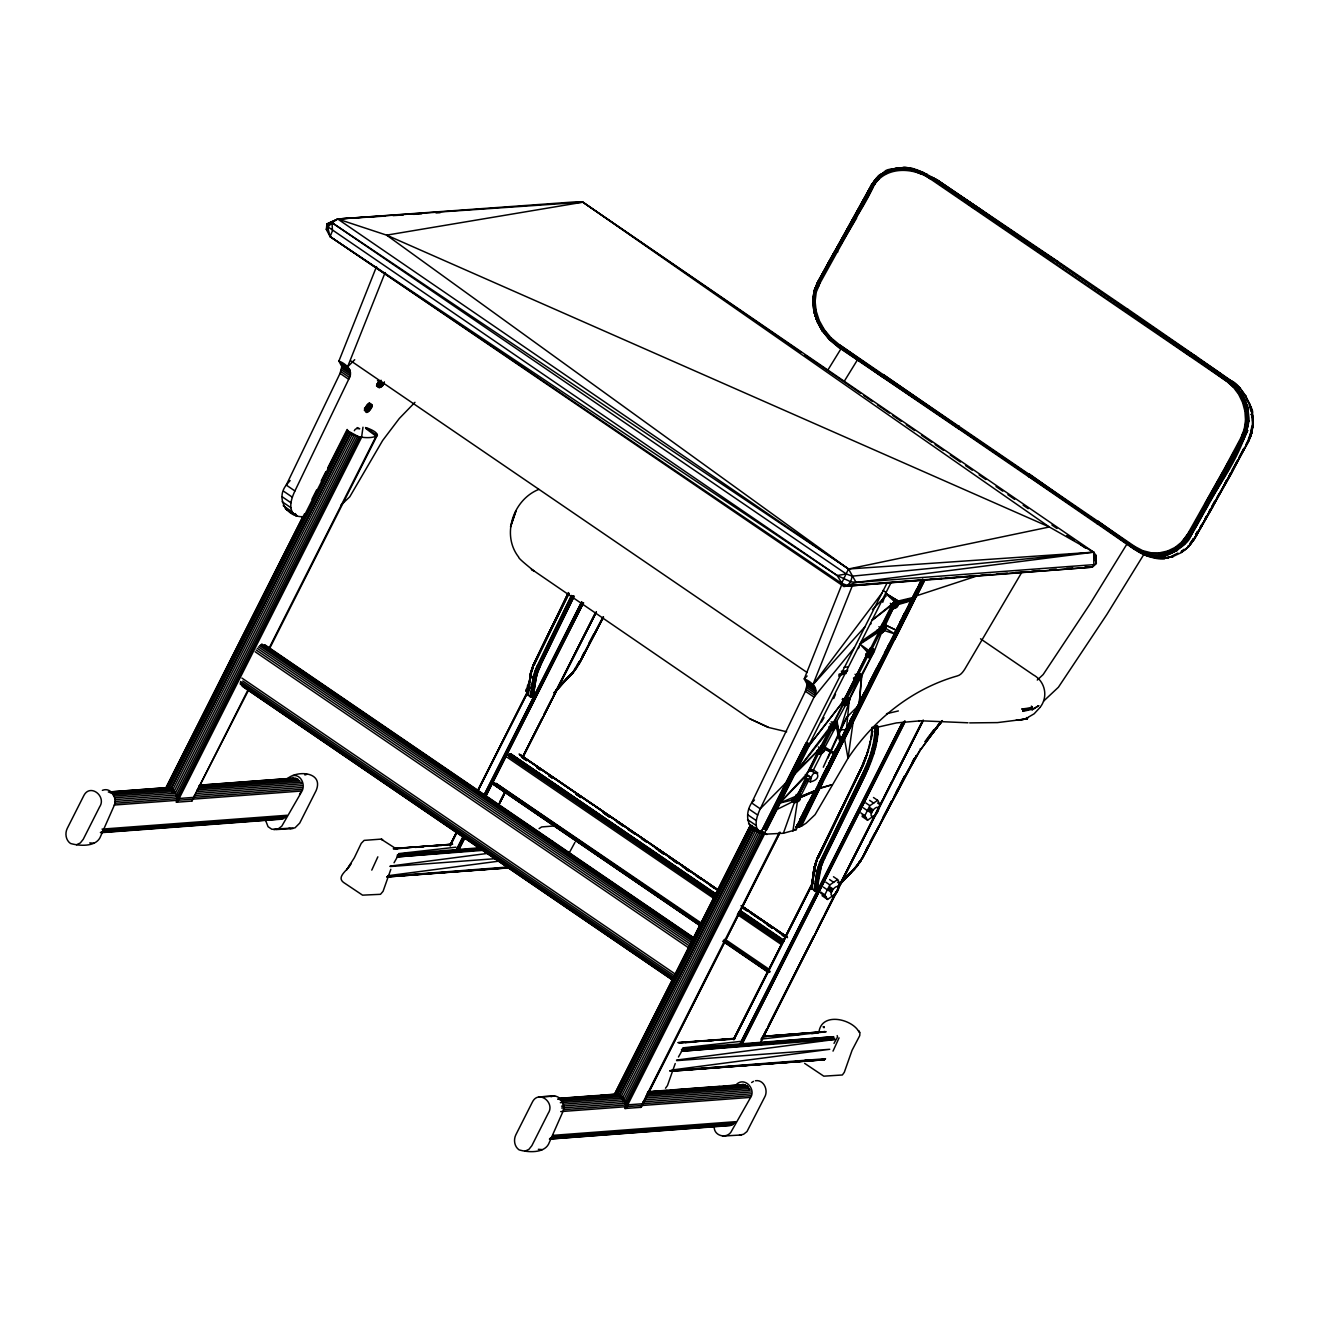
<?xml version="1.0" encoding="UTF-8"?>
<svg xmlns="http://www.w3.org/2000/svg" width="1319" height="1319" viewBox="0 0 1319 1319"><rect width="100%" height="100%" fill="white"/><g stroke="black" fill="none" stroke-linecap="round" stroke-linejoin="round"><path stroke-width="1.5" d="M815.587 863.203L811.317 888.248L815.356 891.001L819.05 871.529L823.584 860.598L865.215 775.143C871.298 759.216 878.503 742.844 877.531 725.417M875.635 725.994L874.481 741.344L869.007 760.783L820.319 862.692L817.615 871.546L814.631 890.984L816.923 871.265L819.627 862.362L862.296 774.434C868.941 760.404 874.497 745.383 874.893 729.687L877.069 729.77L877.168 725.829M812.636 883.746L814.433 866.319L813.938 868.858L816.923 871.265L817.285 873.574L815.356 891.001L821.325 862.939L870.029 760.997L875.552 741.393L876.344 726.142M872.057 727.824C868.891 760.057 870.952 731.287 869.567 745.103M1177.982 553.057L1173.3 555.315C1162.814 562.586 1143.787 556.816 1134.06 548.737L1029.298 473.95L1028.836 474.807L1134.324 547.369L1142.435 551.639L1150.926 553.782L1159.533 553.898L1167.925 552.034L1175.724 548.292L1182.566 542.686L1188.205 535.217L1241.904 438.089L1245.202 429.417L1246.702 411.182L1244.971 402.031L1241.657 393.491L1235.392 385.742L1228.187 379.427L1191.304 353.789L977.016 207.429L932.582 177.521L931.494 178.543L931.082 179.384L1226.439 381.125L1233.331 387.159L1238.722 394.365L1242.613 402.509L1244.922 411.231L1245.515 420.2L1244.279 429.021L1241.031 437.545L1224.246 469.02L1187.38 534.591L1181.857 541.928L1175.163 547.385L1167.562 551.045L1159.385 552.859L1150.992 552.76L1142.716 550.666L1134.752 546.478L839.395 344.737L830.921 337.713L824.21 329.552L819.231 320.533L816.148 311.02L815.093 301.441L816.23 292.191L819.775 283.503L873.425 186.457C884.736 165.732 913.919 166.936 931.082 179.384L921.767 173.267L912.121 169.162L902.196 167.909L892.716 168.98L884.175 172.195L876.987 177.537L871.48 184.94L817.747 282.266L814.054 291.318L812.784 301.161L813.922 311.449L817.219 321.589L822.528 331.217L814.136 311.185L815.175 291.746L818.769 282.893L872.486 185.765L877.811 178.477L884.769 173.3L893.029 170.184L902.212 169.129L911.924 170.151L921.767 173.267L931.494 178.543L1226.95 380.35L1233.957 386.5L1239.481 393.886L1244.279 402.064L1246.702 411.182L1247.329 420.547L1246.026 429.763L1242.679 438.567L1207.066 504.122L1188.93 535.778L1183.225 543.346L1176.499 549.38L1168.486 553.222L1160.028 555.447L1151.124 555.332L1142.369 553.123L1134.06 548.737L1028.836 474.807L838.868 345.562L830.245 338.406L817.599 321.061L814.004 301.227L812.784 301.161M876.327 729.968L876.426 726.225M305.744 516.339C288.581 519.653 274.583 499.571 286.272 485.062L340.055 373.392L341.835 366.55L338.901 361.076L376.509 266.619M295.159 513.52L297.303 516.273L285.399 508.656L294.038 514.558C287.971 507.93 291.631 498.038 294.912 490.965L348.694 379.295C354.036 371.266 346.452 363.813 338.901 361.076M372.139 406.071C363.368 397.646 362.643 423.91 372.139 406.071L369.254 404.109M887.225 582.685L760.766 833.113C746.472 829.404 744.51 813.774 751.616 802.908L805.398 691.238L807.179 684.396L804.244 678.906L841.852 584.465M760.766 833.113L759.381 832.388C753.314 825.776 756.974 815.884 760.255 808.811L814.037 697.124C819.379 689.095 811.795 681.659 804.244 678.906L807.113 676.004M793.362 801.342C799.792 783.75 805.249 805.794 793.362 801.342L776.231 809.85L763.948 834.235L750.742 826.502L614.572 1095.99M830.673 726.159C831.184 741.229 845.347 710.446 830.673 726.159L794.153 774.434L819.676 748.549C824.523 742.02 827.656 750.495 821.869 753.231L812.883 771.005C809.635 768.367 803.436 775.654 806.568 778.441L799.166 794.467L808.003 778.325M817.549 750.28L821.869 753.231C817.928 756.743 816.477 750.676 819.676 748.549L830.063 728.698L794.153 774.434L818.439 750.379M833.657 698.575L835.504 694.206M823.287 767.213L840.335 729.704L849.123 701.477C852.008 696.234 844.622 697.273 843.468 700.999L808.102 746.818L842.907 701.939L867.374 653.515C882.065 637.786 867.886 668.585 867.374 653.515M886.417 627.036C877.646 618.611 876.921 644.876 886.417 627.036L882.098 624.085M891.232 607.597C897.662 589.989 903.119 612.049 891.232 607.597L881.603 626.657M927.521 176.515C914.001 162.155 880.597 165.419 871.843 185.27L817.681 282.217L818.769 282.893L818.67 286.207C808.382 299.776 814.235 318.341 822.644 331.382M874.596 735.194L877.514 734.98L877.794 726.967M572.034 595.776L536.586 668.898L533.898 677.752L531.623 697.207L533.156 696.383L537.591 669.145L573.138 595.875L537.262 669.096L530.898 697.174L527.584 694.453L530.7 672.525L527.584 694.453L530.304 675.295L532.991 666.441L568.44 593.336M818.753 864.67L821.852 864.934L818.687 871.612L816.115 890.737L821.325 862.939L824.655 858.323M327.722 467.981L347.161 429.483C352.453 442.03 395.881 438.963 367.111 427.983M540.922 664.529L536.503 675.46L533.156 696.383C535.333 685.88 533.008 673.119 540.922 664.529L574.276 596.139M871.711 733.001C873.063 715.228 871.595 745.169 871.859 728.517M873.772 741.064L876.294 741.179L877.003 725.648M1150.992 552.76C1154.867 566.164 1188.007 546.165 1190.414 536.8C1207.429 497.543 1240.322 463.596 1248.961 421.107C1248.928 411.429 1246.834 401.767 1241.657 393.491L1238.722 394.365M937.232 181.791L936.985 179.763L932.582 177.521M844.803 698.526L849.123 701.477L846.402 729.819L796.132 829.733L783.387 833.262L763.948 834.235M326.898 223.983L326.354 229.473L330.113 236.629L843.814 586.411L1092.181 567.17L1096.336 563.345L1095.924 555.283L1093.682 552.166L582.883 202.186L575.678 201.856L337.713 219.003L326.898 223.983L330.113 236.629L841.571 583.295L847.573 585.471L1092.181 567.17L1096.336 563.345L1093.682 552.166L1049.347 526.99L582.883 202.186L337.713 219.003L326.898 223.983L332.025 222.713L337.713 219.003L366.402 217.239M528.903 689.952L529.513 684.017M529.925 680.043L532.876 665.914L568.538 593.072L533.832 663.754L531.804 671.453L534.08 663.375L567.731 594.259M530.7 672.525L528.358 695.608M816.23 292.191L813.988 291.318L817.681 282.217L813.988 291.318L813.015 301.111C822.776 259.002 855.503 225.434 873.425 186.457L871.48 184.94L877.135 177.471L871.628 184.99L817.681 282.217L813.988 291.318L812.883 301.309M815.884 863.434L811.548 888.874L814.433 866.319M812.092 889.402L813.708 871.117L816.725 860.235L863.253 764.311L817.549 857.548L814.911 867.44L817.813 857.169L862.972 764.41L859.939 771.549M902.46 170.167C899.509 162.138 920.217 173.036 922.228 172.36C1025.605 238.838 1126.838 309.025 1226.439 381.125C1235.903 376.888 1246.307 397.547 1249.95 404.851C1254.385 416.82 1253.825 430.274 1248.137 441.717C1252.193 434.297 1253.314 424.767 1252.39 416.079L1253.05 423.514L1251.55 432.78L1248.318 441.816L1194.322 539.125L1188.518 546.791L1181.395 552.595L1173.003 556.486L1164.034 558.316L1155.625 558.283L1156.285 557.047M532.151 669.64L530.189 674.817L533.189 677.471L530.898 697.174L533.189 677.471L535.893 668.568L571.358 595.43M821.16 867.028L816.89 890.177L819.05 871.529M877.053 740.767L876.294 741.179L878.207 729.061C877.778 745.219 872.057 760.7 865.215 775.143L819.742 867.407L816.89 890.177M811.993 884.637L813.971 868.38M1164.908 557.162L1164.43 558.448L1155.625 558.283L1164.792 558.118L1155.939 558.003L1147.217 555.81L1134.208 549.215M1245.763 444.899L1247.576 441.337C1251.929 438.155 1253.215 426.4 1252.275 419.953M817.318 321.721L814.136 311.185L816.148 311.02M568.786 593.665L533.882 663.919L567.665 594.572M869.93 745.235L863.055 765.679L818.143 858.306L862.972 764.41L817.582 857.416L817.153 860.664M528.935 690.117L529.644 684.643M530.353 679.186L530.551 674.108M812.669 883.911L813.131 880.268M813.856 874.794L814.285 867.902L811.317 888.248L813.922 868.611M527.584 694.453L531.293 670.382M362.989 427.208L361.587 437.298L177.274 802.166L176.119 802.117L360.433 437.248M1095.446 558.679L1095.924 555.283M811.317 888.248L813.708 871.117M894.463 639.896L924.322 579.931L853.113 721.905L848.018 758.277L815.109 814.631L806.107 823.188L801.441 826.189L796.148 827.425L798.028 823.748M870.886 738.887L872.617 731.105L871.298 739.365M876.03 735.507L872.024 754.204L866.88 767.938L820.995 862.89L818.341 871.628L815.356 891.001M1251.154 430.851L1251.665 427.224M1195.871 358.01L1195.706 356.048L1232.77 381.867L1232.688 383.598M1057.739 263.19L1057.739 261.409L936.985 179.763L1232.935 382.312L1221.147 374.58M1127.729 311.004L1127.58 309.042L1195.871 356.229M872.453 728.566L871.991 731.682L871.974 728.335M537.427 673.234L535.316 677.735L532.381 696.943L534.97 677.818L538.119 671.14L535.019 670.876M530.189 696.861L533.189 677.471L535.316 677.735M813.922 890.655L816.923 871.265L818.687 871.612L817.285 873.574L818.341 871.628M533.156 696.383L536.025 673.613L538.927 668.997M817.829 772.967L813.378 769.867C807.244 768.812 802.117 780.683 810.443 781.837C825.859 778.507 812.455 763.635 810.443 781.837M817.714 857.894L816.576 859.873L817.582 857.416M1183.868 549.314L1181.115 551.556C1189.474 550.419 1198.493 531.161 1203.027 522.934M531.623 697.207L534.607 677.834M532.546 669.178L532.019 668.172L535.646 660.934M816.28 862.989L815.752 861.966L819.379 854.728M868.133 752.044L868.512 750.247L863.055 765.679M815.521 865.248L815.027 864.176M1134.06 548.737L1134.752 546.478M875.552 741.393L876.756 735.342M1252.44 416.062L1253.017 423.58L1248.318 441.816M533.651 665.386L534.574 663.193M869.435 744.658L865.825 758.771M536.421 677.224L536.866 675.262M820.154 871.018L820.583 869.056M853.113 721.905L822.561 782.744L798.951 826.551L801.441 826.189L822.561 782.744M1246.026 429.763C1250.082 417.727 1247.642 404.455 1241.657 393.491C1249.044 407.653 1251.319 424.57 1243.372 438.98L1189.59 536.239L1190.414 536.8L1227.379 471.097L1243.685 439.161L1247.642 430.555L1244.279 429.021M384.373 381.85C382.296 391.941 371.513 386.005 381.175 380.268M821.44 722.054L824.029 717.635M845.908 673.613L846.122 672.772L838.719 676.119M1247.642 430.555L1243.685 439.161C1223.686 473.62 1206.687 510.75 1181.857 541.928L1184.61 544.5M535.102 661.709L534.409 664.512L568.984 593.501M1026.726 474.296L1033.387 478.863L882.625 376.756L883.433 374.563L958.847 426.993L958.781 428.988L882.757 377.234L838.868 345.562L839.395 344.737L958.517 428.329M958.649 428.79L1028.787 476.786L1028.836 474.807M535.893 668.568L537.262 669.096L538.696 664.166L572.561 595.99M819.627 862.362L820.995 862.89L822.413 857.96L863.632 775.044L868.529 767.922M1032.167 709.77L1038.647 705.681L1032.167 709.77L1031.392 706.127L1032.53 707.792M1142.716 550.666C1138.462 558.498 1175.856 558.959 1167.562 551.045M847.573 585.471L856.097 582.437L1093.682 552.166L852.272 576.156L850.673 581.728L847.573 585.471L843.814 586.411L837.202 575.529L328.019 226.95L332.025 222.713L848.513 569L856.097 582.437L1093.847 564.647L1093.682 552.166L848.513 569L337.713 219.003L386.615 235.145L1049.347 526.99L848.513 569L386.615 235.145L582.883 202.186L801.309 352.519M831.448 892.419C829.255 897.068 835.174 896.195 836.394 893.029A5.375 2.193 -55.7 0 0 838.538 888.792C838.653 882.988 831.662 889.583 831.448 892.419L828.052 890.111M871.463 813.213C869.27 817.846 875.189 816.989 876.41 813.807A5.375 2.193 -55.7 0 0 878.553 809.586C878.685 803.766 871.678 810.361 871.463 813.213L868.067 810.888M532.843 667.529L534.08 663.375M530.205 675.064L530.782 673.185M813.938 868.858L814.515 866.979M554.062 692.722L572.627 672.657L579.453 661.38L578.86 664.281L573.023 672.772L554.293 692.607M839.412 884.95L855.091 868.512L862.098 858.224L916.491 756.232L915.815 755.655M838.868 345.562L838.736 347.474L829.7 339.923L822.528 330.888L817.252 321.325L814.136 311.185M531.26 670.58L532.019 668.172M814.994 864.374L815.752 861.966M863.846 762.596L865.577 757.452L862.478 764.921M867.935 750.61L865.412 758.343M912.072 763.173L908.28 770.857L916.276 756.001M783.387 833.262L794.335 802.661L791.466 800.682M1239.712 389.748L1239.844 388.017L1232.605 381.686M531.986 668.354L532.876 665.914L533.42 666.87M815.719 862.148L816.609 859.708M863.615 762.662L865.577 757.452M1248.236 439.606L1250.89 432.665L1251.698 432.929L1248.219 441.75L1231.402 473.422L1194.322 539.125L1188.485 546.627L1181.428 552.364M1192.59 541.202L1193.629 538.498L1190.249 542.966M877.086 630.07L881.405 633.021L873.986 652.097L869.666 649.162M385.148 272.522L347.54 366.962L354.712 359.691M864.984 626.723L812.883 684.808L852.75 584.696M862.577 764.624L865.313 757.782M573.369 596.468L537.427 671.355L539.85 666.804L536.899 666.194M862.626 765.267L866.121 757.172M555.794 691.041L576.123 668.667L601.48 619.897M848.133 874.53L856.74 866.567L862.362 857.812L854.663 868.446L837.796 886.533L859.856 862.461L878.635 826.419M776.231 809.85L891.017 582.685M893.507 171.206L892.765 168.865L902.823 167.859M858.356 648.552L859.296 646.656M870.589 624.332L870.985 623.392M842.907 701.939C839.989 707.94 848.447 705.467 849.123 701.477M390.836 869.303L383.071 891.314L380.482 894.315L362.56 895.156L343.385 882.329C335.784 876.278 349.321 869.336 350.953 863.533L346.683 869.815L354.333 857.762L361.241 843.352L364.143 840.384L381.076 839.115L396.689 849.156M533.849 663.622L532.843 666.079L533.997 664.1M675.229 1063.543L667.463 1085.57L665.501 1088.208M818.308 856.987L816.016 861.637M811.383 887.522L811.746 886.681M329.404 222.68L326.354 229.473L328.019 226.95M841.571 583.295L848.513 569M818.918 1032.332C821.308 1012.415 849.634 1018.433 857.911 1030.172L859.922 1032.678L859.741 1035.646L852.058 1050.32L844.292 1072.331L842.346 1074.985L823.798 1076.172L804.606 1063.345M371.777 870.111L377.844 856.839M814.054 291.318L818.093 282.48L856.641 217.932L854.679 216.58L871.529 184.99C900.811 143.227 949.35 190.727 975.384 209.21L977.016 207.429M833.014 1051.128L839.065 1037.855M827.854 758.26L846.765 717.256L859.131 705.005L922.772 579.008M891.71 608.636L884.027 625.091L892.864 608.966L885.461 624.992L896.772 630.498L885.956 625.255M805.744 777.732L797.583 794.994L806.568 778.441M849.584 698.345L857.746 681.099C865.923 677.191 859.296 668.766 855.141 677.719M895.601 637.802L924.256 580.03M896.656 635.56L924.405 579.717L905.428 618.182M816.576 859.873L859.378 772.34M800.138 826.65L819.05 789.191M977.214 575.892L916.787 595.71L924.586 579.701M820.632 860.004L822.941 860.68L867.886 768.021L865.528 767.378M533.832 663.754L568.473 592.561M529.892 682.253L525.687 690.546L527.138 692.706M538.234 666.771L572.809 595.809L536.586 668.898M837.697 889.105L835.273 894.068L827.524 899.443L824.82 894.859L829.849 884.917L837.581 879.542L840.285 884.126L838.554 887.44M867.556 820.22L864.835 815.637L869.864 805.695L877.597 800.32L880.317 804.903L875.288 814.862L867.556 820.22L862.065 816.477M538.564 666.837L573.419 596.023M569.28 852.799L574.952 842.363M904.768 614.654L921.849 579.931L912.319 599.733L898.453 603.673L894.134 600.722M821.968 860.565L863.945 775.11M822.298 860.631L867.886 768.021M539.224 666.886L573.386 597.738M807.442 772.769L818.044 751.319M856.377 675.889L866.979 654.438M896.211 631.603L921.651 580.195L829.041 763.388M571.902 595.726L538.696 664.166M820.319 862.692L863.632 775.044L822.413 857.96M165.666 788.267L302.743 516.9M165.633 788.844L304.557 513.816M311.976 499.159L316.609 489.992M321.226 480.825L325.859 471.658M176.152 769.323L166.886 787.657L347.507 430.225M177.999 765.663L182.632 756.496M190.051 741.822L191.898 738.162M199.301 723.488L201.164 719.828M208.567 705.154L226.159 670.316M228.022 666.656L235.425 651.982M237.288 648.321L244.691 633.648M249.324 624.481L253.957 615.313M258.59 606.146L260.437 602.486M274.319 574.985L303.04 518.136M167.612 788.614L348.216 431.082L359.032 436.985L176.581 798.176M168.651 789.57L349.255 432.038M170.959 788.778L350.64 433.077M171.091 788.861L350.772 433.16M171.767 791.713L352.371 434.182M173.465 792.62L354.069 435.089M175.196 793.411L355.784 435.88M175.938 795.885L357.465 436.523M177.274 802.166L191.849 801.078L248.335 689.227M268.713 648.882L377.069 434.281M248.664 689.886L191.849 801.078M269.538 648.701L377.415 435.023M299.545 794.467L301.293 791.037L114.192 805.035M457.182 830.723L449.977 845.347L456.473 832.487M477.659 790.592L529.859 687.215M457.248 831.069L450.109 846.023L456.605 833.163M530.024 687.166L477.907 790.839L530.04 687.941M456.308 849.865L463.727 835.174M483.199 796.643L581.465 602.091M456.539 850.013L463.958 835.323M483.413 796.791L581.695 602.239M456.753 850.145L463.249 837.301M483.644 796.923L581.91 602.371M456.984 850.26L463.48 837.417M484.798 795.192L582.141 602.486M457.198 850.359L463.694 837.499M485.013 795.291L582.355 602.585M457.413 850.442L463.909 837.581M485.227 795.373L582.569 602.668M457.627 850.491L464.123 837.647M485.441 795.439L582.784 602.734M457.841 850.541L464.535 837.73M485.656 795.489L583.196 602.799M458.237 850.574L464.733 837.73M486.051 795.522L583.394 602.816M458.435 850.574L464.931 837.73M486.249 795.522L583.592 602.799M551.474 699.779L544.055 714.486L595.215 613.516M553.337 696.119L595.1 613.417M476.307 849.238L478.17 845.561M498.566 805.184L505.177 791.878M522.67 757.469L595.908 612.478M476.324 849.518L478.418 845.726M498.566 805.431L505.424 792.224M522.67 757.667L596.419 612.065M614.258 1094.655L750.396 825.133M613.747 1096.089L750.379 825.727M616.204 1095.017L752.341 825.496M617.243 1095.974L752.473 828.283M619.551 1095.166L754.781 827.475M619.683 1095.265L754.913 827.574M620.359 1098.1L756.512 828.579M622.057 1099.024L758.211 829.503M622.848 1101.645L759.002 832.124M624.53 1102.288L806.057 742.91L810.179 743.702L766.652 829.865M625.173 1104.58L762.25 833.229M764.097 829.552L807.624 743.388M763.635 833.493L624.711 1108.521L641.248 1107.284L780.172 832.256M765.498 829.832L809.025 743.652M625.865 1108.554L764.789 833.542M891.463 606.015L880.169 628.339L861.389 641.347M844.144 700.109L854.547 679.516L855.503 681.56L857.746 681.099L853.426 678.147M808.201 771.978L817.829 752.918M833.46 722.861L842.445 705.071M809.817 770.774L818.308 753.957M822.05 746.554L830.541 729.737M834.284 722.334L842.775 705.517M858.751 673.894L867.242 657.076M640.44 1107.465L779.348 832.355M871.793 649.311L879.971 633.12L877.102 631.158M644.48 1100.788L779.694 833.097M823.633 746.026L831.695 730.05L828.827 728.088M809.553 778.507L800.798 795.835L797.929 793.857M733.479 1039.224L813.345 881.108M734.023 1038.811L812.834 882.807M740.041 1043.659L902.278 722.482M740.272 1043.807L902.509 722.631M740.487 1043.939L902.724 722.763M740.717 1044.054L902.954 722.878M740.932 1044.153L903.169 722.96M741.146 1044.236L904.521 721.279M741.558 1044.335L904.735 721.328M741.773 1044.368L904.933 721.345M741.97 1044.368L905.345 721.361M818.505 926.663L823.138 917.463M825.002 913.803L836.131 891.743L815.769 932.22M882.543 799.858L837.994 888.066L922.624 720.982M884.406 796.181L891.825 781.491M893.688 777.814L922.459 720.85M760.041 1043.313L923.201 720.009M760.288 1043.197L922.855 721.312L838.241 888.396M477.841 790.229L529.859 687.347M499.654 802.958L505.226 791.928M522.901 757.04L596.353 611.967M802.644 814.581L813.757 792.488M834.218 752.242L836.065 748.565L831.547 757.683M843.5 733.908L848.101 724.807M852.783 715.558L879.658 662.616M884.34 653.218L886.203 649.542M887.077 647.975L888.94 644.315M893.622 634.868L901.009 620.54M902.921 616.534L921.42 580.294M922.789 579.733L797.418 826.799L924.009 580.08M733.71 1039.141L813.592 881.141L733.826 1039.817L811.91 885.412M761.986 1038.993L836.378 892.073M908.28 770.857L920.975 749.126L920.283 748.598M806.503 806.305L808.349 802.644M850.079 720.454L851.942 716.794M859.361 702.186L863.994 693.052M868.627 683.918L876.987 667.48M900.168 621.81L904.801 612.676M909.434 603.541L916.853 588.933M918.716 585.273L920.563 581.63M802.677 814.581L813.856 792.554L799.891 820.088L815.06 790.839M840.879 739.332L845.528 730.165M847.392 726.489L883.73 654.916M888.396 645.733L921.932 579.668M819.33 788.63L832.025 784.723L819.594 788.119L798.951 826.551L924.091 580.063L853.014 722.35L798.951 826.551L801.342 825.579M1187.99 545.951L1188.518 546.791L1194.14 539.042L1231.402 473.422L1243.965 448.444M822.396 776.067L827.095 766.883M828.959 763.223L922.723 579.766M813.988 792.587L799.891 819.956L814.961 790.757M822.462 776.166L827.161 767.031M880.515 822.792L891.776 800.946M893.639 797.303L904.9 775.457L900.135 784.508M846.765 717.256L840.335 729.704L846.402 729.819L818.472 783.964M916.787 595.71L924.932 579.948M580.096 662.039L602.734 618.397M797.896 794.599L800.781 796.561L816.131 790.13L796.132 827.31L798.011 823.65M815.884 789.257L840.83 741.245L837.483 723.917L834.597 721.938M862.593 858.075L908.164 770.378L861.01 860.054M603.179 617.012L578.381 664.43M822.182 783.008L798.951 826.551L840.401 746.933M582.289 655.939L584.185 652.311M588.917 643.26L593.665 634.192M602.635 618.265L578.86 664.281M603.558 617.111L578.744 664.446L603.393 616.979M831.91 763.75L798.951 826.551L836.147 755.342M798.951 826.551L835.504 756.628M866.022 849.733L867.918 846.106M869.815 842.495L874.546 833.427M883.087 817.12L891.611 800.814M896.343 791.746L898.239 788.119M907.719 770.956L911.924 763.635L862.098 858.224M911.924 763.635L862.61 858.158M1211.815 506.859L1214.667 501.418L1211.815 506.859L1212.54 507.419L1194.239 539.009M1248.219 441.75L1194.14 539.042M861.818 674.124L871.595 655.675L867.275 652.724M825.117 746.785L834.894 728.335L830.574 725.384M1212.441 507.337L1226.851 480.116M1230.693 472.861L1228.764 476.489L1231.319 473.34M796.132 827.293L820.748 780.98M845.693 698.641L855.009 681.296M1231.633 471.114L1237.255 460.611M1239.135 457.099L1243.817 448.345M958.847 426.993L959.309 426.136M800.072 820.006L815.686 791.021L800.584 797.418L796.264 794.467M836.526 721.872L845.512 705.319L842.627 703.357M1197.504 531.343L1195.558 534.92L1197.668 531.458M847.326 697.751L856.163 681.61M834.004 1043.395L837.532 1036.981L837.186 1035.596M1204.972 519.373L1206.934 515.795M1208.88 512.217L1210.842 508.656L1208.781 512.135M837.845 251.929L835.883 250.577L871.843 185.27L877.25 177.884L884.769 173.3L885.445 174.256M576.815 665.914L579.453 661.38M835.966 250.594L873.096 182.863M855.025 216.827L817.747 282.266M817.599 857.713L818.835 855.503M1216.777 497.922L1218.772 494.345M1224.724 483.595L1226.719 480.017M1241.031 437.545L1243.372 438.98L1206.308 503.594L1208.039 504.748C1196.168 523.89 1186.985 553.898 1160.028 555.447L1159.385 552.859M394.051 862.758L398.124 855.586M678.444 1056.997L682.517 1049.842M912.22 763.586L916.507 756.315M1199.696 527.946L1201.708 524.434M1204.742 519.158L1206.753 515.647M1053.172 258.969L1051.54 260.75L932.137 177.752M1121.529 308.564L1123.178 306.783M912.468 761.376L914.149 758.507M915.996 756.298L911.693 763.619L920.744 748.928M1208.039 504.748L1189.59 536.239L1187.38 534.591M839.164 675.031L846.518 671.833L847.738 669.986M1021.598 572.644L964.865 669.03C963.035 671.866 960.809 675.081 957.363 675.922C912.336 688.65 873.821 719.498 848.018 758.277L844.523 738.788M1242.613 402.509C1252.473 402.246 1246.603 429.714 1242.053 434.891L1241.904 438.089L1205.451 503.017L1206.308 503.594M1040.262 707.099C1048.424 696.646 1045.176 681.263 1033.338 674.866L980.545 638.825M816.692 284.838L818.093 282.48M1245.828 396.228C1244.229 396.986 1257.551 414.001 1250.742 414.529M554.128 692.739L574.26 670.596M827.771 370.21L840.731 349.172M844.292 381.24L858.059 358.867M1126.673 544.483L1089.956 604.069L1043.148 674.57L1037.262 680.06M1144.002 554.178L1106.905 614.407L1058.399 687.248L1043.609 701.114M823.831 1027.419L823.188 1026.611L824.029 1027.699L824.177 1026.792M1188.485 546.627L1193.629 538.498M822.66 862.791L821.16 865.149L822.941 860.68M577.277 666.26L571.259 674.751L562.982 682.22M860.862 860.252L856.74 866.567L839.527 884.835M861.241 860.268L859.856 862.461L859.065 861.917M941.074 721.592L921.008 749.192M920.893 749.192L941.964 720.998M1028.243 717.52L1026.644 719.053M529.529 681.725L527.402 685.946L528.062 688.37M569.528 676.631L577.458 666.557L575.331 668.123M853.261 870.425L858.108 864.209M924.965 741.641L929.895 734.831M930.703 735.31L941.123 722.152L925.658 742.119L941.205 722.136L925.377 741.938L942.442 720.586M571.308 674.157L556.189 689.969L574.589 670.662L556.057 690.562L572.875 672.327M855.042 867.951L841.258 882.362L858.323 864.456L839.791 884.357L856.608 866.121M812.883 684.808L881.949 593.121M1183.819 543.89L1189.886 536.454L1183.819 543.89L1176.499 549.38L1175.163 547.385M884.439 597.326L882.741 602.305M930.917 733.512L933.984 729.522M930.373 735.145L940.826 722.054M1244.345 436.441L1242.679 438.567C1251.302 424.833 1248.532 406.911 1240.833 393.408C1238.36 392.485 1236.678 382.395 1233.331 387.159L1226.95 380.35L1190.826 353.987L1122.7 306.997M572.941 672.789L574.375 670.415M552.793 841.357L553.139 842.726M930.406 734.947L941.898 720.899M854.465 647.547L814.037 697.124L805.398 691.238M940.315 721.773L935.781 728.335M290.147 480.545L286.272 485.062L294.912 490.965M1039.768 707.726L1034.112 713.81L1028.111 717.322M859.526 862.263L861.192 860.351M563.164 682.286L568.654 676.284M844.16 879.081L856.361 866.451M1191.304 353.789L1189.656 355.569L1122.007 307.756M806.206 774.599L779.694 803.057L793.576 799.759M539.075 828.629L541.647 826.931L552.859 826.057M354.333 430.703C355.899 426.136 363.863 430.736 357.053 427.587M559.289 686.902L570.929 674.652M840.203 883.648L854.663 868.446M830.921 337.713L829.635 339.527L838.472 346.848L885.329 378.537M414.974 402.311L399.294 418.502L382.675 440.447L349.766 496.801L340.764 505.358M805.612 776.396L779.694 803.057L795.967 796.198M872.42 609.543L886.005 595.858L885.197 596.534M786.388 782.299L760.255 808.811L751.616 802.908L754.484 800.006M822.528 330.888L824.21 329.552M289.603 511.195L297.303 516.273L289.059 510.7M286.998 778.985C297.055 769.818 324.161 771.664 316.082 790.691L299.71 823.105L294.945 827.903L271.846 829.272L268.07 826.7L265.597 820.402M735.59 1085.389C743.718 1075.348 757.106 1089.032 750.115 1098.331L731.798 1130.581C727.956 1139.402 713.909 1136.582 714.189 1126.805M569.66 675.938L571.391 674.372M853.393 869.732L855.124 868.166M760.272 832.8L766.982 834.498M1249.225 405.477L1249.95 404.851L1245.598 395.733M893.078 603.228L871.991 620.326L891.842 605.075M817.252 321.325L819.231 320.533M937.149 179.945L922.591 172.08L921.536 174.19L911.924 170.151L902.13 168.37L892.716 168.98M860.252 643.458L879.212 630.235M1184.099 544.12L1176.499 549.38L1177.455 550.32L1169.096 554.046L1160.374 555.958L1151.405 555.843L1142.567 553.617M1175.724 548.292L1183.225 543.346L1187.941 538.416L1227.379 471.097L1225.104 469.613M1185.666 536.866L1188.205 535.217M859.939 644.183L878.998 631.817L869.369 650.877L859.939 644.183L867.935 652.559M538.812 489.398C513.421 499.505 501.204 534.426 518.466 556.832L518.746 557.129C517.196 558.201 542.307 577.145 531.392 569.313M751.632 1082.52L753.462 1081.382M875.058 184.231L872.486 185.765L878.668 179.302C873.392 174.273 890.127 171.421 893.029 170.184M875.668 747.164L872.453 747.263M800.584 797.418L815.917 790.576L800.781 796.561M963.398 431.049L882.625 376.756M1101.794 525.836L1028.507 476.143M1168.898 553.815L1177.455 550.32M884.769 173.3C880.301 164.364 938.848 170.909 902.196 167.909M873.788 753.858L870.622 753.743M102.371 790.361C111.175 786.635 117.836 798.687 113.995 805.975L99.898 837.895C94.787 847.095 79.239 846.023 70.501 843.468C65.752 840.203 64.779 833.344 67.269 828.381L83.641 795.967C89.807 782.859 106.855 796.247 99.617 806.882L83.245 839.296L80.311 842.956L76.502 844.737M550.963 1096.748C559.767 1093.039 566.428 1105.091 562.586 1112.362L548.49 1144.282C543.379 1153.482 527.831 1152.427 519.092 1149.871C514.344 1146.607 513.371 1139.748 515.861 1134.785L532.233 1102.371C538.399 1089.263 555.447 1102.635 548.209 1113.285L531.837 1145.7L528.903 1149.36L525.094 1151.141M304.87 774.978L306.849 774.335M739.53 1135.065L743.537 1134.291L746.983 1131.554L764.674 1097.095C768.548 1090.483 763.965 1079.338 755.424 1080.739M884.175 172.195L892.765 169.442L902.212 169.129M839.016 674.223L846.518 671.833M273.923 829.7L278.095 828.942L281.755 826.205L301.523 791.944C305.909 785.464 301.375 774.088 292.736 775.621M911.858 600.607L898.058 604.613L893.738 601.662M886.516 713.727L898.371 710.941M913.144 598.101L898.668 602.074L895.799 600.112M871.397 760.783L868.314 760.469M913.49 597.408L898.19 601.035L885.626 593.336L894.645 601.761M871.991 728.467L896.409 722.927L919.788 720.866M1022.868 711.37L1032.348 709.243M1164.034 558.316L1173.415 556.222L1164.693 558.3L1155.625 558.283L1164.578 558.399L1173.003 556.486M1164.248 558.415L1173.283 556.486M1022.736 710.743L1032.546 708.385L1021.714 709.045L1032.431 707.611M1017.905 720.339L1027.353 718.674M846.287 573.963L332.025 222.713L332.454 230.776L330.113 236.629L837.202 575.529L846.287 573.963L852.272 576.156M1026.38 717.52L1027.105 718.888L997.461 722.598L969.696 722.894M1169.096 554.046L1160.028 555.447L1160.769 556.321M390.111 866.105L489.464 853.162M387.704 875.75L500.89 860.895M676.532 1060.08L834.68 1039.487M672.096 1069.989L829.75 1049.297L676.614 1060.641M1016.059 720.24L1027.105 718.888M530.37 677.801L533.189 677.471M814.103 871.595L816.923 871.265M398.635 853.624L455.929 847.177M683.028 1047.863L740.322 1041.416M760.783 1039.125L826.238 1031.755L763.124 1036.487M482.853 849.634L397.003 856.938L484.881 850.211M480.347 848.265L397.118 855.256L482.919 848.925M681.511 1049.495L833.74 1036.701L682.978 1048.308M843.814 586.411L925.559 579.783M929.648 579.437L941.914 578.447M946.003 578.118L958.254 577.128M964.387 576.617L974.609 575.793M980.742 575.298L990.965 574.474M997.082 573.979L1007.304 573.138M1015.482 572.479L1023.659 571.819M1031.837 571.16L1039.999 570.484M1050.221 569.66L1056.354 569.165M1066.576 568.341L1072.71 567.846M452.664 844.144L393.276 848.727L452.252 844.259M398.585 854.053L480.083 847.787M387.819 876.278L506.397 867.144M386.962 876.954L509.909 867.523M735.013 1038.548L679.73 1042.818L734.617 1038.647M834.663 1039.388L681.395 1051.259L834.68 1038.152L681.577 1049.578M825.546 1058.712L670.167 1070.698L825.051 1059.404L671.355 1071.209L824.424 1059.767L700.29 1068.786M1159.533 553.898L1168.486 553.222M841.308 671.223L847.408 670.761M108.306 792.01L167.282 787.591M201.856 785.003L293.362 778.161M109.939 791.994L168.914 787.575M199.416 785.3L294.994 778.144L298.358 779.463L198.707 786.915M109.543 792.538L170.547 787.971M199.021 785.844L296.643 778.54M121.562 791.994L125.635 791.697M137.835 790.773L143.936 790.312M156.137 789.405L162.237 788.943M209.012 785.448L215.112 784.986M227.313 784.08L231.386 783.783M243.586 782.859L247.659 782.563M261.887 781.491L267.988 781.046M280.189 780.123L284.261 779.826M111.126 793.378L172.278 788.894M112.659 794.665L173.679 790.114M198.081 788.284L299.759 780.667M113.764 796.148L174.767 791.581M197.141 789.9L300.864 782.151L301.639 783.816L197.932 791.581M114.555 797.814L175.559 793.247M115 799.611L178.049 794.879M196.35 793.51L302.1 785.613M115.099 801.457L178.147 796.725M194.421 795.522L302.199 787.459M114.835 803.287L301.936 789.29M102.025 829.123L287.08 815.274M103.063 830.492L286.091 816.791M101.81 831.646L284.838 817.945M101.629 832.009L107.729 831.547M113.83 831.102L124.002 830.343M132.131 829.733L142.304 828.975M150.432 828.365L160.605 827.59M166.705 827.145L176.878 826.386M185.006 825.776L195.179 825.018M203.307 824.408L213.48 823.65M221.608 823.04L229.753 822.429M237.882 821.819L248.054 821.061M256.183 820.451L266.356 819.693M274.484 819.083L278.556 818.769M100.376 832.437L283.404 818.753M100.838 832.701L281.837 819.165M390.177 866.55L496.34 858.603M386.912 876.987L509.414 867.82M678.131 1042.587L735.293 1038.317M558.531 1098.397L617.506 1093.979M648.008 1091.687L743.586 1084.548L746.95 1085.867L750.231 1090.219L646.524 1097.969M559.388 1098.513L579.733 1096.996M583.806 1096.683L596.007 1095.776M600.063 1095.462L614.308 1094.407M652.938 1091.505L667.183 1090.45M671.239 1090.137L685.484 1089.082M689.54 1088.769L720.059 1086.493M724.115 1086.18L738.36 1085.125M558.135 1098.941L619.139 1094.374M647.613 1092.247L745.235 1084.943M557.953 1099.304L562.026 1099.007M574.227 1098.084L580.327 1097.639M592.528 1096.716L596.6 1096.419M608.801 1095.495L614.901 1095.05M661.676 1091.538L667.777 1091.093M679.977 1090.17L686.078 1089.725M698.279 1088.802L704.379 1088.356M714.552 1087.598L720.652 1087.136M732.853 1086.213L738.953 1085.768M559.718 1099.782L620.87 1095.298M647.167 1093.237L746.95 1085.867M561.251 1101.068L622.271 1096.501M646.673 1094.688L748.351 1087.07M560.328 1102.7L623.359 1097.985M645.733 1096.303L749.456 1088.554M563.147 1104.217L624.151 1099.65M561.564 1106.163L626.64 1101.283M644.942 1099.914L750.692 1092M561.663 1108.009L626.739 1103.129M643.012 1101.909L750.791 1093.847M563.427 1109.675L750.527 1095.677M560.74 1111.587L749.868 1097.424M552.645 1135.379L735.672 1121.678M551.655 1136.879L734.683 1123.194M550.402 1138.05L733.43 1124.349M550.221 1138.412L560.394 1137.654M568.522 1137.044L578.695 1136.286M586.823 1135.675L594.968 1135.065M603.096 1134.455L613.269 1133.697M621.397 1133.087L631.57 1132.329M639.699 1131.718L647.843 1131.108M655.972 1130.498L666.144 1129.74M674.273 1129.13L684.446 1128.372M692.574 1127.761L700.719 1127.151M708.847 1126.541L719.02 1125.783M549.825 1138.956L731.996 1125.14M549.429 1139.105L730.429 1125.552M510.074 867.391L387.473 876.591L407.752 875.124M678.015 1070.385L669.821 1070.995L677.9 1070.418M682.104 1070.088L696.432 1069.033M700.521 1068.736L731.221 1066.477M735.31 1066.181L821.275 1059.849M844.078 667.249L848.183 666.952M396.854 848.727L405.015 848.133M415.205 847.392L423.35 846.798M431.511 846.204L441.7 845.463M411.825 874.827L509.513 867.737M685.336 1042.686L695.525 1041.944M703.67 1041.351L713.859 1040.609M722.021 1040.015L730.165 1039.421M777.056 1036.009L783.173 1035.563M795.39 1034.69L801.507 1034.244M811.696 1033.502L817.813 1033.057M681.972 1070.121L696.218 1069.082M393.82 848.43L441.024 845.166M445.13 844.885L451.279 844.457M678.213 1042.686L713.101 1040.262M717.206 1039.982L729.522 1039.125M762.349 1036.866L766.454 1036.569M774.665 1036.009L784.92 1035.3M793.131 1034.739L801.342 1034.162M811.597 1033.453L817.764 1033.024M1244.922 411.231C1254.468 413.737 1241.624 396.772 1241.657 393.491M370.491 216.992L384.835 216.102M393.029 215.607L403.268 214.981M413.507 214.338L421.701 213.843M436.045 212.953L440.134 212.705M276.034 829.569L292.966 828.546M722.515 1136.104L741.558 1134.95M552.826 1096.122L538.976 1096.93L554.788 1096.023M93.698 843.22L89.758 842.907M542.29 1149.624L538.35 1149.311M804.87 1060.295L817.17 1059.849M535.432 675.74L533.667 675.344M819.148 869.534L817.401 869.139M741.954 1084.564L743.586 1084.548M536.025 673.613L534.277 673.152M819.742 867.407L818.011 866.946M918.634 720.685L967.981 722.796M1084.96 566.84L1092.181 567.17M856.097 582.437L850.673 581.728L837.202 575.529M1245.515 420.2L1248.961 421.107M814.004 301.227L815.093 301.441M288.91 828.25L290.938 828.678M786.652 731.781L767.889 727.297L749.489 718.575L533.7 570.698M759.381 832.388L760.436 832.668L750.742 826.502M922.591 172.08L912.237 168.964L911.924 171.157M918.387 171.602L926.96 174.306M918.585 171.8L927.142 174.504M924.009 173.943L937.347 180.423L981.781 210.331L956.077 193.86M532.151 570.121L534.063 570.814M834.333 754.105L820.336 746.966M749.95 718.888L768.367 727.214M765.119 833.592L754.006 828.217L760.568 832.883M834.564 753.644L820.731 746.026M1244.246 439.491L1243.372 438.98M285.399 508.656L287.657 509.991M818.769 282.893L819.775 283.503M890.506 606.888L893.639 608.801L890.754 606.839M878.273 631.109L881.405 633.021M897.695 600.772L885.626 593.336L896.26 600.87M834.762 753.264L822.396 745.433M877.531 631.191L880.63 633.186L877.762 631.207M1211.04 367.952L1217.783 372.37M1008.722 229.506L1057.937 261.871M289.817 511.327L297.303 516.273L289.949 511.31M896.03 385.115L890.919 381.735L895.947 385.214M902.856 389.633L907.967 393.029M1040.13 483.364L1045.192 486.744M1151.652 326.997L1158.478 331.564M1163.605 334.977L1170.431 339.56M1173.844 341.835L1196.053 356.691M862.049 362.214L870.54 367.968M879.031 373.722L884.126 377.168M838.587 347.293L882.757 377.234M899.327 387.506L912.814 396.673M916.177 398.965L922.921 403.548M927.982 406.977L934.726 411.561M939.787 415.007L948.213 420.728M953.274 424.174L960.018 428.757M766.9 924.685L772.011 928.164M782.233 935.105L785.629 937.43L782.315 935.138M519.95 754.682L717.388 889.402M741.229 905.658L787.179 937.018L741.509 905.84M717.569 889.698L520.115 755.062L592.874 804.87M741.393 905.955L787.361 937.281M552.001 777.847L548.622 775.539L552.001 777.913M575.727 793.989L580.805 797.451M602.832 812.438L609.609 817.055M616.385 821.655L623.162 826.271M628.24 829.733L635.016 834.333M641.792 838.95L646.871 842.412M655.345 848.183L663.82 853.937M668.898 857.399L677.372 863.17M682.451 866.616L689.227 871.232M696.003 875.849L701.081 879.311M709.556 885.065L714.634 888.528M741.74 906.977L746.818 910.423M750.214 912.732L760.371 919.656M763.767 921.965L772.225 927.719L741.789 906.796M777.32 931.181L785.778 936.952L775.638 929.961M717.536 894.941L510.568 753.726L716.217 894.546M741.294 911.149L783.7 940.084M715.558 895.585L508.425 754.616L715.277 895.914M739.316 911.759L783.47 941.799M715.145 896.013L507.914 755.045L716.266 897.975M738.92 912.187L783.09 942.244L739.003 912.121M702.912 924.207L495.977 783.338L700.521 923.712M724.955 939.227L769.059 969.251M768.12 971.839L723.983 941.321L768.054 971.345M1057.739 261.409L1127.745 309.223M965.063 432.187L973.389 437.875M978.385 441.288L985.062 445.838M990.058 449.251L996.719 453.818M1001.715 457.231L1010.057 462.92M1015.053 466.332L1021.714 470.883M1067.071 535.58L1073.864 540.213L1067.137 535.481M895.634 599.502L898.519 601.48M895.766 600.854L898.651 602.816M893.177 602.602L897.497 605.553M892.501 603.492L896.821 606.443M890.309 603.294L896.063 607.235M890.952 604.959L895.271 607.911M891.562 606.476L894.447 608.438M883.565 624.332L886.434 626.294M881.9 624.942L886.22 627.893M881.504 625.882L894.991 634.01L884.587 630.663L878.833 626.723M880.944 626.822L885.263 629.773M879.509 628.503L883.829 631.455M878.718 629.179L883.038 632.131M877.893 629.707L882.213 632.658M871.167 647.942L874.052 649.921M871.331 648.552L874.2 650.514M869.864 648.305L874.184 651.256M869.27 650.086L873.59 653.037M868.71 651.042L873.03 653.993M866.599 650.943L872.354 654.883L861.95 675.476L859.065 673.514M866.484 653.4L870.804 656.351M865.66 653.927L869.979 656.878M866.286 655.263L869.172 657.241M865.528 655.428L868.397 657.406M857.432 673.366L861.752 676.317L859.131 705.005L861.356 677.257L857.037 674.306M855.025 674.273L860.796 678.213M855.8 676.152L860.12 679.104M855.042 676.944L859.361 679.895L849.733 698.955L846.864 696.993M854.25 677.62L858.57 680.571M854.053 679.483L856.938 681.461M845.397 696.745L849.716 699.697M845.199 697.586L849.518 700.537M350.986 360.961L807.063 672.492M379.46 380.696L383.78 383.648M377.465 380.663L383.219 384.587M842.792 698.493L848.562 702.433M378.223 382.526L382.543 385.478M842.132 699.383L847.886 703.324M377.465 383.318L381.785 386.269M842.808 701.164L847.128 704.115M376.673 383.994L380.993 386.945M842.017 701.84L846.336 704.791M377.283 385.511L380.169 387.473M376.476 385.873L379.361 387.835M841.819 703.703L844.704 705.681M340.533 362.791L349.172 368.693M805.876 680.637L814.515 686.539M341.275 363.846L349.914 369.749M806.618 681.692L815.257 687.595M341.703 365.116L350.343 371.018M807.047 682.962L815.686 688.864M341.835 366.55L350.475 372.453M807.179 684.396L815.818 690.299M341.72 368.116L350.359 374.019M807.063 685.962L815.703 691.865M341.357 369.815L349.997 375.701M806.7 687.644L815.34 693.547M340.797 371.579L349.436 377.481M806.14 689.408L814.779 695.311M340.055 373.392L348.694 379.295M369.122 402.757L372.007 404.735M834.465 720.603L837.351 722.565M369.287 403.367L372.156 405.329M834.63 721.213L837.499 723.175M367.622 403.977L371.942 406.928M832.965 721.806L837.285 724.758L840.615 741.657M367.226 404.917L371.546 407.851M831.118 721.773L836.889 725.697L840.335 742.201M366.666 405.856L370.985 408.808M832.009 723.702L836.328 726.654L840.038 742.811M365.99 406.747L370.309 409.698M829.898 723.603L835.652 727.544M365.231 407.538L369.551 410.489M364.44 408.214L368.759 411.165M829.783 726.06L834.103 729.011M365.05 409.731L367.935 411.693M828.959 726.588L833.278 729.539M364.242 410.094L367.127 412.056M829.585 727.923L832.47 729.902M365.544 427.521L377.382 435.616M822.364 746.158L825.249 748.137M818.324 746.933L824.095 750.874M819.099 748.813L823.419 751.748M818.341 749.604L822.66 752.555M816.725 750.808L821.045 753.759M817.351 752.143L820.237 754.105M816.593 752.308L819.462 754.27M873.491 797.517L877.597 800.32M877.564 803.04L880.317 804.903M869.6 800.32L873.706 803.123M865.742 802.875L869.864 805.695M869.913 807.657L873.31 809.965M869.188 808.679L872.568 811.004M810.295 770.214L814.862 773.082M868.545 809.8L871.941 812.108M863.318 807.855L867.44 810.657M806.733 774.467L811.136 777.468M806.618 774.698L811.004 777.699M805.315 774.5L808.184 776.462M860.73 812.834L864.835 815.637M862.181 814.994L866.303 817.796M797.764 793.263L800.649 795.225M795.868 795.406L800.188 798.358M795.308 796.363L799.627 799.314M794.632 797.237L798.951 800.188M793.873 798.044L798.193 800.979M793.082 798.704L797.401 801.655L792.9 830.986L795.192 829.074L796.132 829.733M793.692 800.221L796.577 802.199M791.449 799.594L795.769 802.546M792.125 800.748L794.994 802.71M283.667 491.262L292.307 497.164M749.011 809.108L757.65 815.01M282.315 496.867L290.955 502.77M747.659 814.713L756.298 820.616M833.46 876.739L837.581 879.542M282.184 501.748L290.823 507.65M747.527 819.594L756.166 825.48M837.549 882.263L840.285 884.126M761.211 830.558L765.531 833.509M283.222 505.721L291.862 511.624M748.565 823.567L757.205 829.47M829.585 879.542L833.69 882.345M825.727 882.098L829.849 884.917M829.898 886.879L833.295 889.187M829.173 887.901L832.553 890.226M828.53 889.006L831.926 891.331M823.303 887.06L827.409 889.88M525.687 690.546L528.424 692.409M820.698 892.04L824.82 894.859M820.797 893.276L826.288 897.019M822.05 895.683L827.524 899.443M519.719 754.386L718.575 890.292M519.043 754.072L718.855 890.523M741.707 906.104L787.492 937.661M596.254 807.179L647.019 841.934M650.415 844.242L716.415 889.418M575.711 794.104L580.789 797.566M604.498 813.757L609.576 817.219M658.692 850.739L663.77 854.217M673.927 861.142L677.307 863.45M685.781 869.237L689.161 871.546M741.657 907.39L746.752 910.852M740.008 910.852L784.195 941.106L740.173 911.05M716.464 894.843L509.876 753.726L716.201 895.073M716.036 895.106L509.216 753.825L715.755 895.37M739.761 911.314L783.832 941.42L739.877 911.297M509.118 756.71L716.135 898.107M738.195 913.177L782.315 943.316L738.277 913.094M506.512 756.826L713.628 898.288M737.387 914.512L781.524 944.668M700.389 923.828L493.784 782.678L700.34 924.339M724.098 940.035L769.818 971.279L724.18 939.952M700.241 924.438L493.421 783.123L700.241 924.866M724.032 941.717L768.12 971.839M493.471 784.525L700.587 926.086M722.68 941.222L768.499 972.499M265.168 645.024L695.047 938.65M264.377 644.892L694.322 938.501M267.526 647.58L276.034 653.383M281.128 656.878L306.602 674.273M310.014 676.598L318.506 682.401M323.6 685.88L330.393 690.529M333.789 692.854L347.392 702.137M352.486 705.616L376.278 721.856M379.674 724.18L405.164 741.591M408.56 743.916L418.75 750.874M422.146 753.198L430.637 759.002M437.446 763.635L447.636 770.609M451.032 772.918L459.523 778.721M464.618 782.216L476.522 790.328M479.918 792.653L488.409 798.457M491.806 800.781L517.295 818.192M522.39 821.671L530.898 827.475M535.992 830.954L542.785 835.587M546.181 837.911L559.767 847.194M564.878 850.673L571.671 855.322M575.068 857.647L588.653 866.929M592.05 869.254L617.539 886.648M620.936 888.973L631.141 895.947M634.538 898.255L643.029 904.059M648.124 907.538L660.028 915.666M663.424 917.991L671.915 923.795M677.01 927.273L694.008 938.881M261.756 644.002L695.031 939.936M260.7 644.645L693.975 940.579M259.579 645.601L692.838 941.535M258.409 646.854L691.684 942.788M257.254 648.321L690.529 944.256M256.166 649.987L689.425 945.921M255.177 651.767L688.436 947.701M241.888 678.065L675.147 973.999M242.778 681L674.339 975.78M240.52 681.461L675.493 978.55M240.223 682.863L673.481 978.797M245.944 687.611L251.039 691.107M257.832 695.74L264.624 700.389M271.434 705.022L278.227 709.671M288.416 716.629L293.51 720.108M300.32 724.758L307.113 729.391M317.302 736.365L320.698 738.689M329.189 744.493L335.999 749.126M346.188 756.084L349.584 758.409M358.076 764.212L363.187 767.691M371.678 773.495L378.471 778.144M383.565 781.623L392.056 787.427M400.564 793.23L405.658 796.709M412.451 801.358L420.942 807.146M429.45 812.949L434.545 816.445M441.337 821.077L448.13 825.727M458.336 832.685L461.732 835.009M470.223 840.813L477.016 845.446M483.809 850.096L490.619 854.728M495.713 858.224L502.506 862.857M512.695 869.815L519.488 874.464M524.599 877.943L531.392 882.592M541.581 889.55L546.676 893.029M558.58 901.157L561.976 903.482M570.467 909.286L575.562 912.764M584.053 918.568L589.164 922.047M595.957 926.68L604.448 932.484M612.939 938.287L618.05 941.766M624.843 946.415L631.636 951.065M641.825 958.023L646.92 961.502M653.729 966.151L660.522 970.784M240.173 684.033L673.432 979.968M243.24 686.737L671.486 979.176M242.069 686.061L673.63 980.825M1040.064 483.446L1050.072 490.322M1053.403 492.614L1060.08 497.197M1065.092 500.626L1071.77 505.21M1078.447 509.793L1085.108 514.377M1090.121 517.823L1096.798 522.406M1028.639 476.604L1097.194 523.775L1097.705 520.923L1134.324 547.369M739.464 911.627L783.47 941.782M1103.492 527.006L1111.933 532.827M1116.995 536.305L1125.437 542.125M1097.045 523.594L1134.356 549.396M804.689 354.844L860.565 393.309M863.961 395.634L872.42 401.454M877.498 404.949L889.352 413.111M892.732 415.452L901.207 421.272M906.285 424.767L914.743 430.588M921.519 435.254L931.676 442.244M935.072 444.585L943.53 450.406M950.307 455.071L960.463 462.062M965.541 465.558L972.317 470.223M979.094 474.873L985.87 479.539M996.026 486.53L1002.803 491.196M1007.881 494.691L1014.641 499.357M1023.115 505.177L1028.193 508.672M1051.902 524.995L1056.981 528.49M1080.69 544.796L1085.768 548.292M761.327 833.278L754.006 828.217L761.063 833.196M976.555 207.627L1052.001 259.942M1190.826 353.987C1214.172 369.996 1249.687 386.236 1246.471 420.349M883.12 590.401L886.335 592.759M365.643 428.378L376.146 436.21M835.488 343.632L841.39 348.546M1251.698 432.929C1253.759 423.531 1253.215 413.424 1249.588 404.29M1249.785 404.422L1252.242 413.754L1252.885 423.333L1252.423 413.985M1227.692 379.625L1233.957 386.5M822.528 331.217L829.7 339.923M539.323 833.031L538.795 832.371L539.636 833.46M1245.746 395.881L1239.844 388.017L1235.392 385.742L1240.519 393.474M1241.921 392.699L1244.13 395.651M1247.114 400.218L1249.95 404.851L1252.374 413.869M1234.848 385.89L1243.487 402.229L1245.861 411.165M1031.837 706.687L1032.53 708.567M823.353 330.047L818.258 320.797L815.093 311.053M1240.833 393.408L1244.279 402.064M1095.215 560.377L1096.336 563.345M1249.835 407.208L1252.308 414.182L1249.95 404.851M817.5 321.852L813.922 311.449L817.219 321.589M1245.565 402.114L1248.318 411.528M877.069 729.77L877.514 734.98M511.92 522.72L510.535 526.941L515.861 511.228L511.92 522.72M505.062 791.664L499.489 802.694L505.095 791.697M542.191 718.163L522.703 756.76L542.257 718.212M766.52 1029.562L761.871 1038.745L766.52 1029.562M813.856 935.847L768.367 1025.885L813.905 935.896M825.117 1031.606L763.685 1036.338L825.117 1031.59M382.51 839.609L381.438 839.379L382.51 839.609M526.594 760.552L521.516 757.106L526.594 760.568M540.147 769.785L536.767 767.477L540.147 769.818M700.307 925.592L493.454 784.228L700.307 925.509M769.735 971.938L723.966 940.661L769.735 971.938M859.493 1032.134L858.537 1030.897L859.493 1032.134"/></g></svg>
